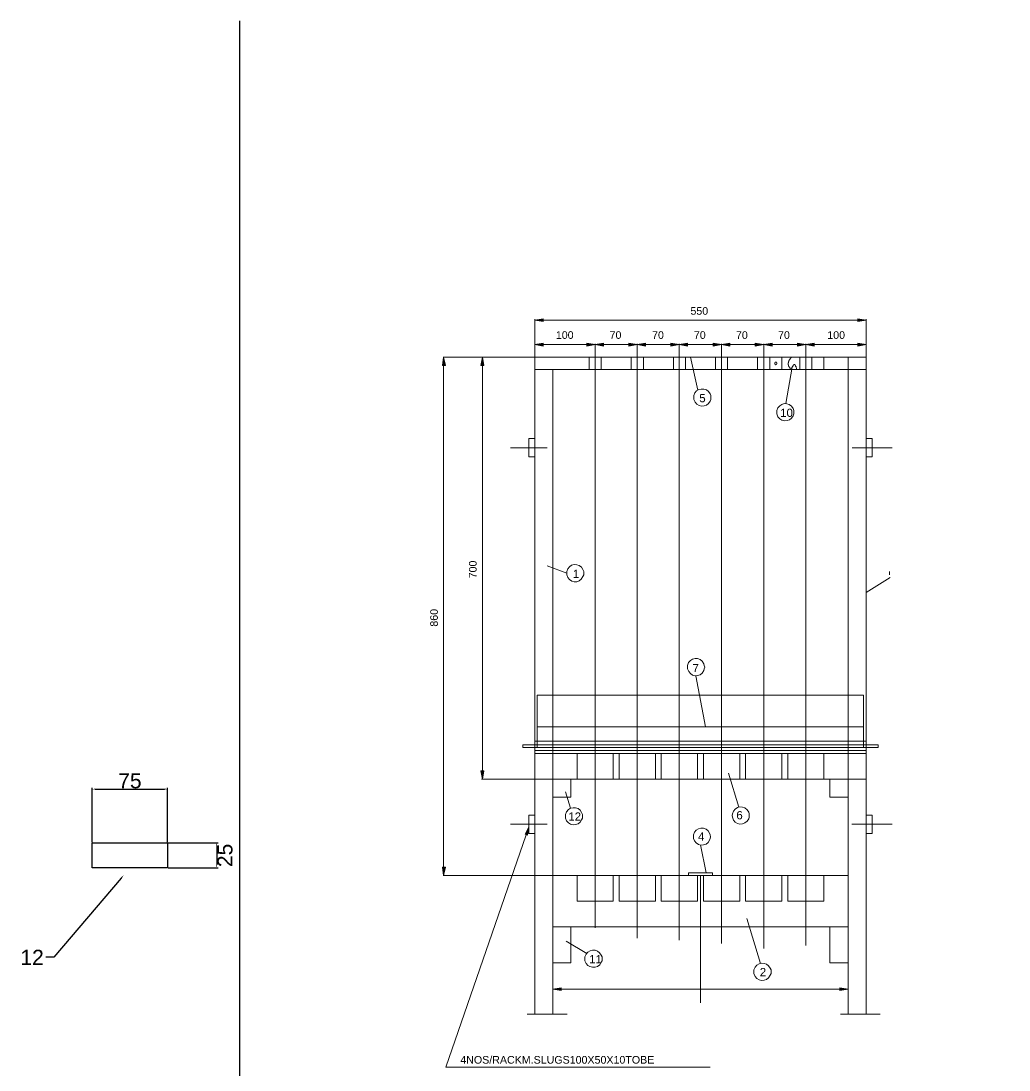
# Model space of a CAD drawing. Header units: millimetres. Extents: x -3009 to 55097, y -2803 to 5841.
# Drawn here: x 6428 to 7411, y 2276 to 3320 of the extents above; entities that cross this region are included whole.
import ezdxf
from ezdxf import colors
from ezdxf.entities.mleader import LeaderData, LeaderLine
from ezdxf.math import Vec2, Vec3

# ---------------------------------------------------------------- set-up
doc = ezdxf.new("R2010")
doc.units = ezdxf.units.MM
for name, color, linetype in [('DIM', 10, 'Continuous'), ('PDF2_Geometry', 7, 'Continuous'), ('PDF2_Solid Fills', 7, 'Continuous'), ('PDF2_Text', 7, 'Continuous')]:
    doc.layers.add(name, color=color, linetype=linetype)
doc.styles.add('PDF F1', font='arial.ttf')
doc.styles.get("Standard").update_dxf_attribs({"font": 'arial.ttf', "height": 15})
doc.dimstyles.new('DIM', dxfattribs={"dimtxt": 15, "dimasz": 3, "dimexe": 1.25, "dimexo": 0.625, "dimtad": 2, "dimtoh": 1, "dimdec": 0, "dimtxsty": 'Standard', "dimcen": 2.5, "dimclrd": 1, "dimclre": 4, "dimclrt": 1, "dimadec": 0, "dimazin": 0, "dimtfac": 1, "dimtdec": 0, "dimtmove": 0, "dimatfit": 3, "dimfxl": 1, "dimtfillclr": 4, "dimarcsym": 0})

# ---------------------------------------------------------------- blocks, each defined once
blk = doc.blocks.new('*D29')
at = {"layer": 'Defpoints', "color": 0, "transparency": 16777216}
for p in [(6573.6, 2555.8), (6498.6, 2502.3), (6573.6, 2502.3)]:
    blk.add_point(p, dxfattribs=at)
at = {"layer": 'DIM', "color": 4, "lineweight": -2, "transparency": 16777216}
for p, q in [((6498.6, 2503), (6498.6, 2557)), ((6573.6, 2503), (6573.6, 2557))]:
    blk.add_line(p, q, dxfattribs=at)
at = {"layer": 'DIM', "color": 1, "lineweight": -2, "transparency": 16777216}
blk.add_line((6501.6, 2555.8), (6570.6, 2555.8), dxfattribs=at)
at = {"layer": 'DIM', "color": 1, "transparency": 16777216}
for points in [[(6501.6, 2556.3), (6501.6, 2555.3), (6498.6, 2555.8)], [(6570.6, 2556.3), (6570.6, 2555.3), (6573.6, 2555.8)]]:
    blk.add_solid(points, dxfattribs=at)
at = {"layer": 'DIM', "color": 1, "transparency": 16777216, "insert": (6536.1, 2564), "char_height": 15, "attachment_point": 5}
blk.add_mtext('75', dxfattribs=at)
blk = doc.blocks.new('*D30')
at = {"layer": 'Defpoints', "color": 0, "transparency": 16777216}
for p in [(6573.6, 2502.3), (6573.6, 2477.3), (6622.5, 2477.3)]:
    blk.add_point(p, dxfattribs=at)
at = {"layer": 'DIM', "color": 4, "lineweight": -2, "transparency": 16777216}
for p, q in [((6574.3, 2502.3), (6623.8, 2502.3)), ((6574.3, 2477.3), (6623.8, 2477.3))]:
    blk.add_line(p, q, dxfattribs=at)
at = {"layer": 'DIM', "color": 1, "lineweight": -2, "transparency": 16777216}
blk.add_line((6622.5, 2499.3), (6622.5, 2480.3), dxfattribs=at)
at = {"layer": 'DIM', "color": 1, "transparency": 16777216}
for points in [[(6622, 2499.3), (6623, 2499.3), (6622.5, 2502.3)], [(6622, 2480.3), (6623, 2480.3), (6622.5, 2477.3)]]:
    blk.add_solid(points, dxfattribs=at)
at = {"layer": 'DIM', "color": 1, "transparency": 16777216, "insert": (6630.8, 2489.8), "char_height": 15, "attachment_point": 5, "rotation": 90}
blk.add_mtext('25', dxfattribs=at)

msp = doc.modelspace()

# ---------------------------------------------------------------- hatches: boundary and pattern name
at = {"layer": 'PDF2_Solid Fills', "transparency": 33554559}
for points in [[(6946.8, 3023.8), (6943.9, 3023.4), (6943.1, 3023), (6939.3, 3022.6), (6939.3, 3022.5), (6941, 3022.2), (6943.5, 3021.8), (6947.2, 3021.3), (6947.6, 3020.9), (6947.6, 3023.8)], [(7264.7, 3023.4), (7261.4, 3023.8), (7260.6, 3023.8), (7260.6, 3020.9), (7266.8, 3022.2), (7268.5, 3022.6), (7265.2, 3023)], [(6940.2, 2997.7), (6943.9, 2997.7), (6946, 2997.3), (6947.6, 2996.8), (6947.6, 2999.8), (6946.8, 2999.8), (6945.6, 2999.3), (6943.1, 2998.9), (6940.2, 2998.5)], [(6993.7, 2999.3), (6991.6, 2999.8), (6990.8, 2999.8), (6990.8, 2996.8), (6993.7, 2997.3), (6996.2, 2997.7), (6999.5, 2998.1), (6996.6, 2998.5), (6996.2, 2998.9)], [(7003.7, 2997.7), (7007.4, 2996.9), (7007.4, 2999.8), (7007, 2999.8), (7006.6, 2999.3), (7003.3, 2998.9), (7001.2, 2998.5), (6999.9, 2998.1)], [(7032.7, 2996.8), (7035.2, 2997.3), (7036.9, 2997.7), (7041, 2998.1), (7041, 2998.3), (7040.6, 2998.5), (7037.3, 2998.9), (7034.8, 2999.3), (7033.6, 2999.8), (7032.7, 2999.8)], [(7048.9, 2999.8), (7048.5, 2999.3), (7046, 2998.9), (7041.9, 2998.5), (7041, 2998.1), (7044.3, 2997.7), (7047.2, 2997.3), (7048.9, 2996.8), (7049.7, 2996.8), (7049.7, 2999.8)], [(7077.5, 2999.3), (7075.5, 2999.8), (7074.6, 2999.8), (7074.6, 2996.8), (7075.9, 2996.8), (7077.1, 2997.3), (7080.5, 2997.7), (7082.5, 2998.1), (7080.9, 2998.5), (7080, 2998.9)], [(7090, 2997.3), (7091.7, 2996.8), (7091.7, 2999.8), (7090.8, 2999.8), (7090.4, 2999.3), (7087.1, 2998.9), (7085, 2998.5), (7083.8, 2998.1), (7087.9, 2997.7)], [(7118.6, 2999.3), (7117.4, 2999.8), (7117, 2999.8), (7117, 2996.9), (7119.1, 2997.3), (7120.7, 2997.7), (7125.3, 2998.1), (7124.5, 2998.5), (7121.1, 2998.9)], [(7128.6, 2997.7), (7133.6, 2996.8), (7133.6, 2999.8), (7132.8, 2999.8), (7130.7, 2999.3), (7128.2, 2998.9), (7127.8, 2998.5), (7125.7, 2998.1)], [(7166.8, 2998.5), (7159.3, 2999.8), (7158.5, 2999.8), (7158.5, 2996.8), (7161.4, 2997.3), (7163.9, 2997.7), (7167.2, 2998.1)], [(7168, 2997.7), (7170.5, 2997.7), (7175.5, 2996.8), (7175.5, 2999.8), (7174.7, 2999.8), (7174.3, 2999.3), (7172.2, 2998.9), (7168, 2998.5)], [(7200.4, 2996.8), (7203.3, 2997.3), (7205.8, 2997.7), (7209.1, 2998), (7209.1, 2998.2), (7206.6, 2998.5), (7205.8, 2998.9), (7203.3, 2999.3), (7201.7, 2999.8), (7200.4, 2999.8)], [(7215.8, 2997.3), (7217.4, 2996.8), (7217.4, 2999.8), (7217, 2999.8), (7216.2, 2999.3), (7213.3, 2998.9), (7211.2, 2998.5), (7210, 2998.1), (7213.7, 2997.7)], [(7260.6, 2996.8), (7263.1, 2997.3), (7264.7, 2997.7), (7268.9, 2998.1), (7268.9, 2998.3), (7268.5, 2998.5), (7265.2, 2998.9), (7262.7, 2999.3), (7261.4, 2999.8), (7260.6, 2999.8)], [(6850.1, 2978.2), (6849.7, 2978.2), (6849.7, 2980.7), (6849.3, 2980.7), (6849.3, 2983.6), (6848.9, 2983.6), (6848.9, 2984.8), (6848.4, 2984.8), (6848, 2982.3), (6847.6, 2979.8), (6847.2, 2977.8), (6847.2, 2976.9), (6850.1, 2976.9)], [(6887.5, 2981.9), (6887.5, 2984), (6887, 2984), (6886.6, 2983.2), (6886.2, 2981.5), (6885.8, 2979), (6885.8, 2976.9), (6888.7, 2976.9), (6888.7, 2977.8), (6888.3, 2977.8), (6888.3, 2979.4), (6887.9, 2979.4), (6887.9, 2981.9)], [(6887.9, 2571.4), (6888.3, 2572.7), (6888.3, 2574.3), (6885.4, 2574.3), (6885.8, 2573.9), (6885.8, 2571.8), (6886.2, 2571.8), (6886.2, 2569.3), (6886.6, 2569.3), (6886.6, 2566.8), (6887, 2566.8), (6887, 2566), (6887.5, 2568.5)], [(6849.7, 2475.5), (6850, 2478), (6847.2, 2478), (6847.2, 2477.6), (6847.6, 2477.6), (6847.6, 2475.1), (6848, 2475.1), (6848, 2472.6), (6848.4, 2472.6), (6848.4, 2470.1), (6848.9, 2470.1), (6848.9, 2469.3), (6849.3, 2473)], [(6963, 2355.6), (6965.9, 2355.2), (6965.9, 2358.1), (6965.1, 2358.1), (6962.6, 2357.7), (6960.1, 2357.2), (6959.7, 2356.8), (6958, 2356.4)], [(7242.7, 2355.2), (7245.2, 2355.6), (7246.5, 2356), (7251, 2356.4), (7251, 2356.6), (7250.6, 2356.8), (7246.9, 2357.2), (7244.8, 2357.7), (7243.6, 2358.1), (7242.7, 2358.1)]]:
    msp.add_hatch(color=256, dxfattribs=at).paths.add_polyline_path(points)
h = msp.add_hatch(color=256, dxfattribs=at)
h.paths.add_polyline_path([(6933.1, 2517.5), (6933.3, 2517.9), (6933.1, 2517.9)])
h.paths.add_polyline_path([(6929.8, 2511.2), (6929.4, 2511), (6929.4, 2510.7), (6930.6, 2510.4), (6931.4, 2510), (6931.9, 2509.6), (6931.9, 2510.4), (6932.3, 2512.5), (6932.7, 2515), (6933.1, 2517), (6932.7, 2517), (6932.3, 2516.2)])

# ---------------------------------------------------------------- linework, layer by layer
for p, q in [((6645.2, 3320.4), (6645.2, 1164.9)), ((6498.6, 2502.3), (6573.6, 2502.3)), ((6498.6, 2477.3), (6498.6, 2502.3)), ((6573.6, 2502.3), (6573.6, 2477.3)), ((6573.6, 2477.3), (6498.6, 2477.3))]:
    msp.add_line(p, q)
at = {"layer": 'PDF2_Geometry', "lineweight": 13}
for points in [[(6947.6, 3023.8), (6947.6, 3021.3), (6939.3, 3022.6)], [(7260.6, 3023.8), (7260.6, 3021.3), (7268.9, 3022.6)], [(6947.6, 2999.8), (6947.6, 2996.8), (6939.3, 2998.5)], [(6990.8, 2999.8), (6990.8, 2996.8), (6999.1, 2998.5)], [(7007.4, 2999.8), (7007.4, 2996.8), (6999.1, 2998.5)], [(7032.7, 2999.8), (7032.7, 2996.8), (7041, 2998.5)], [(7049.3, 2999.8), (7049.3, 2996.8), (7041, 2998.5)], [(7074.6, 2999.8), (7074.6, 2996.8), (7082.9, 2998.5)], [(7091.2, 2999.8), (7091.2, 2996.8), (7082.9, 2998.5)], [(7116.6, 2999.8), (7116.6, 2996.8), (7124.9, 2998.5)], [(7133.2, 2999.8), (7133.2, 2996.8), (7124.9, 2998.5)], [(7158.5, 2999.8), (7158.5, 2996.8), (7167.2, 2998.5)], [(7175.5, 2999.8), (7175.5, 2996.8), (7167.2, 2998.5)], [(7200.8, 2999.8), (7200.8, 2996.8), (7209.1, 2998.5)], [(7217.4, 2999.8), (7217.4, 2996.8), (7209.1, 2998.5)], [(7260.6, 2999.8), (7260.6, 2996.8), (7268.9, 2998.5)], [(6847.2, 2977.3), (6850.1, 2977.3), (6848.4, 2985.6)], [(6885.4, 2977.3), (6888.3, 2977.3), (6887, 2985.6)], [(7180.1, 2979.4), (7180.1, 2980.2), (7179.7, 2980.7), (7178.8, 2980.7), (7178.4, 2980.7), (7178, 2980.2), (7178, 2979.4), (7178, 2979), (7178.4, 2978.6), (7178.8, 2978.2), (7179.7, 2978.6), (7180.1, 2979)], [(7268.9, 2597.1), (6939.3, 2597.1), (6927.3, 2597.1), (6927.3, 2600), (6939.3, 2600), (7268.9, 2600), (7280.9, 2600), (7280.9, 2597.1)], [(6885.4, 2573.9), (6888.3, 2573.9), (6887, 2565.6)], [(6929.4, 2510.8), (6933.1, 2518.3), (6931.9, 2510)], [(6847.2, 2478), (6850.1, 2478), (6848.4, 2469.7)], [(6965.5, 2358.1), (6965.5, 2355.2), (6957.2, 2356.8)], [(7242.7, 2358.1), (7242.7, 2355.2), (7251, 2356.8)]]:
    msp.add_lwpolyline(points, close=True, dxfattribs=at)
for points in [[(6939.3, 2986.1), (6939.3, 3023.4)], [(6947.6, 3022.6), (7260.6, 3022.6)], [(7268.9, 2986.1), (7268.9, 3023.4)], [(6939.3, 2984.4), (6939.3, 2998.9)], [(6947.6, 2998.5), (6990.8, 2998.5)], [(6999.1, 2984.4), (6999.1, 2998.9), (6999.1, 2984.8)], [(7007.4, 2998.5), (7032.7, 2998.5)], [(7041, 2985.2), (7041, 2998.9), (7041, 2984.8)], [(7049.3, 2998.5), (7074.6, 2998.5)], [(7082.9, 2985.2), (7082.9, 2998.9), (7082.9, 2985.6), (7082.9, 2973.6), (7082.9, 2565.6), (7082.9, 2405.4)], [(7091.2, 2998.5), (7116.6, 2998.5)], [(7124.9, 2986.1), (7124.9, 2998.9), (7124.9, 2985.6), (7124.9, 2973.6), (7124.9, 2565.6), (7124.9, 2402.1)], [(7133.2, 2998.5), (7158.5, 2998.5)], [(7167.2, 2987.7), (7167.2, 2998.9), (7167.2, 2986.1)], [(7175.5, 2998.5), (7200.8, 2998.5)], [(7209.1, 2976.9), (7209.1, 2998.9), (7209.1, 2987.3)], [(7217.4, 2998.5), (7260.6, 2998.5)], [(7268.9, 2976.9), (7268.9, 2998.9)], [(6848, 2985.6), (6938.9, 2985.6), (6886.2, 2985.6)], [(6848.4, 2977.3), (6848.4, 2478)], [(6887, 2573.9), (6887, 2977.3)], [(6931.4, 2331.9), (6939.3, 2331.9), (6939.3, 2469.7), (6939.3, 2973.6), (6939.3, 2565.6), (7268.9, 2565.6), (7268.9, 2985.6), (7268.9, 2469.7), (7268.9, 2331.9)], [(7268.9, 2973.6), (6939.3, 2973.6), (6939.3, 2985.6)], [(7268.9, 2985.6), (6939.3, 2985.6), (7268.9, 2985.6)], [(7283, 2331.9), (7251, 2331.9), (7251, 2469.7), (6957.2, 2469.7), (7251, 2469.7), (7251, 2565.6), (7251, 2973.6), (7251, 2985.6)], [(6993.3, 2985.6), (6993.3, 2973.6)], [(6999.1, 2985.6), (6999.1, 2973.6), (6999.1, 2565.6), (6999.1, 2417.8)], [(7005.3, 2985.6), (7005.3, 2973.6)], [(7035.2, 2985.6), (7035.2, 2973.6)], [(7041, 2985.6), (7041, 2973.6), (7041, 2565.6), (7041, 2407.5)], [(7047.2, 2985.6), (7047.2, 2973.6)], [(7077.1, 2985.6), (7077.1, 2973.6)], [(7089.2, 2985.6), (7089.2, 2973.6)], [(7094.2, 2985.6), (7101.6, 2952.9)], [(7119.1, 2985.6), (7119.1, 2973.6)], [(7131.1, 2985.6), (7131.1, 2973.6)], [(7161, 2985.6), (7161, 2973.6)], [(7167.2, 2985.6), (7167.2, 2973.6), (7167.2, 2565.6), (7167.2, 2397.1)], [(7173, 2985.6), (7173, 2973.6)], [(7185.1, 2985.6), (7185.1, 2973.6)], [(7194.2, 2985.6), (7194.2, 2985.2), (7193.8, 2984.8), (7193.8, 2984.4), (7193.4, 2984.4), (7193.4, 2984), (7192.9, 2983.6), (7192.9, 2983.2), (7192.5, 2983.2), (7192.5, 2982.7), (7192.5, 2982.3), (7192.1, 2982.3), (7192.1, 2981.9), (7192.1, 2981.5), (7191.7, 2981.5), (7191.7, 2981.1), (7191.7, 2980.7), (7191.7, 2980.2), (7191.3, 2980.2), (7191.3, 2979.4), (7191.3, 2979), (7191.3, 2978.6), (7191.3, 2978.2), (7191.7, 2978.2), (7191.7, 2977.8), (7191.7, 2977.3), (7191.7, 2976.9), (7192.1, 2976.9), (7192.1, 2976.5), (7192.1, 2976.1), (7192.5, 2976.1), (7192.5, 2975.7), (7192.9, 2975.7), (7192.9, 2975.3), (7192.9, 2974.8), (7193.4, 2974.8)], [(7195.4, 2975.7), (7195.4, 2976.1), (7195.8, 2976.1), (7195.8, 2976.5), (7195.8, 2976.9), (7196.3, 2976.9), (7196.3, 2977.3), (7196.3, 2977.8), (7196.7, 2977.8), (7196.7, 2978.2), (7197.1, 2978.2), (7197.1, 2978.6), (7197.5, 2978.6), (7197.9, 2978.6), (7197.9, 2978.2), (7198.3, 2978.2), (7198.3, 2977.8), (7198.3, 2977.3), (7198.7, 2977.3), (7198.7, 2976.9), (7198.7, 2976.5), (7199.2, 2976.5), (7199.2, 2976.1), (7199.2, 2975.7), (7199.2, 2975.3), (7199.6, 2974.8), (7199.6, 2974.4), (7199.6, 2974), (7199.6, 2973.6), (7200, 2973.6)], [(7202.9, 2985.6), (7202.9, 2973.6)], [(7209.1, 2985.6), (7209.1, 2973.6), (7209.1, 2565.6), (7209.1, 2400)], [(7214.9, 2985.6), (7214.9, 2973.6)], [(7227, 2985.6), (7227, 2973.6)], [(6957.2, 2973.6), (6957.2, 2565.6), (6957.2, 2331.9)], [(7195.4, 2975.7), (7189.2, 2939.6)], [(7193.4, 2974.8), (7193.4, 2974.4), (7193.4, 2974), (7193.8, 2974), (7193.8, 2973.6), (7194.2, 2973.6), (7194.6, 2973.6), (7194.6, 2974), (7194.6, 2974.4), (7195, 2974.4), (7195, 2974.8)], [(7195, 2974.8), (7195, 2974.8)], [(7097.5, 2947.5), (7097.5, 2945.8), (7097.5, 2943.7)], [(7113.7, 2942.1), (7114.5, 2943.7), (7114.5, 2945.8), (7114.5, 2947.5), (7113.7, 2949.1)], [(7196.3, 2927.5), (7197.1, 2929.2), (7197.1, 2930.9), (7197.1, 2932.5), (7196.3, 2934.6)], [(7180.1, 2932.5), (7180.1, 2930.9), (7180.1, 2929.2)], [(6939.3, 2886.4), (6933.1, 2886.4), (6933.1, 2904.7), (6939.3, 2904.7)], [(7268.9, 2886.4), (7275.1, 2886.4), (7275.1, 2904.7), (7268.9, 2904.7)], [(6914.8, 2895.6), (6933.1, 2895.6), (6951.4, 2895.6)], [(7295, 2895.6), (7275.1, 2895.6), (7255.2, 2895.6)], [(6970.9, 2770.6), (6951.4, 2778.1)], [(6970.9, 2772.3), (6970.9, 2770.6), (6970.9, 2769)], [(6987.1, 2767.3), (6987.9, 2769), (6987.9, 2770.6), (6987.9, 2772.3), (6987.1, 2774.4)], [(7292.1, 2772.3), (7292.1, 2770.6), (7292.1, 2769)], [(7268.9, 2751.5), (7293, 2766.5)], [(7091.2, 2678.9), (7091.2, 2677.2), (7091.2, 2675.6)], [(7107.4, 2673.9), (7107.8, 2675.6), (7108.3, 2677.2), (7107.8, 2678.9), (7107.4, 2680.6)], [(7109.1, 2617.9), (7099.5, 2668.5)], [(6941.4, 2597.1), (6941.4, 2649.4), (7266.4, 2649.4), (7266.4, 2640.7), (7266.4, 2597.1)], [(6941.4, 2617.9), (7266.4, 2617.9)], [(6939.3, 2603.4), (7268.9, 2603.4)], [(6939.3, 2594.2), (7268.9, 2594.2)], [(6939.3, 2591.3), (7268.9, 2591.3)], [(6981.3, 2591.3), (6981.3, 2565.6)], [(7017, 2591.3), (7017, 2565.6)], [(7023.2, 2565.6), (7023.2, 2591.3)], [(7059.3, 2565.6), (7059.3, 2591.3)], [(7065.1, 2565.6), (7065.1, 2591.3)], [(7101.2, 2565.6), (7101.2, 2591.3)], [(7107, 2565.6), (7107, 2591.3)], [(7143.1, 2565.6), (7143.1, 2591.3)], [(7148.9, 2565.6), (7148.9, 2591.3)], [(7185.1, 2565.6), (7185.1, 2591.3)], [(7190.9, 2565.6), (7190.9, 2591.3)], [(7227, 2565.6), (7227, 2591.3)], [(7131.9, 2571.8), (7142.3, 2537.8)], [(6938.9, 2565.6), (6886.2, 2565.6)], [(6975, 2565.6), (6975, 2547.8), (6957.2, 2547.8)], [(7251, 2547.8), (7232.8, 2547.8), (7232.8, 2565.6)], [(6969.6, 2553.1), (6974.6, 2537)], [(6939.3, 2511.6), (6933.1, 2511.6), (6933.1, 2529.9), (6939.3, 2529.9)], [(6969.6, 2530.7), (6969.6, 2528.7), (6969.6, 2527)], [(6985.8, 2525.3), (6986.7, 2527), (6986.7, 2528.7), (6986.7, 2530.7), (6985.8, 2532.4)], [(7136.1, 2531.1), (7135.7, 2529.5), (7136.1, 2527.8)], [(7152.3, 2526.2), (7152.7, 2527.8), (7152.7, 2529.5), (7152.7, 2531.1), (7152.3, 2532.8)], [(7268.9, 2511.6), (7275.1, 2511.6), (7275.1, 2529.9), (7268.9, 2529.9)], [(6951.4, 2520.8), (6933.1, 2520.8), (6914.8, 2520.8)], [(7254.8, 2520.8), (7275.1, 2520.8), (7295, 2520.8)], [(6930.6, 2510.4), (6850.5, 2279.2), (7068, 2279.2), (7113.7, 2279.2)], [(7109.9, 2472.6), (7104.1, 2500.4)], [(6956.8, 2469.7), (6848, 2469.7)], [(7017, 2469.7), (7017, 2444.4), (6981.3, 2444.4), (6981.3, 2469.7)], [(7023.2, 2469.7), (7023.2, 2444.4), (7059.3, 2444.4), (7059.3, 2469.7)], [(7065.1, 2469.7), (7065.1, 2444.4), (7101.2, 2444.4), (7101.2, 2469.7)], [(7092.1, 2469.7), (7092.1, 2472.6), (7116.2, 2472.6), (7116.2, 2469.7)], [(7104.1, 2469.7), (7104.1, 2377.6), (7104.1, 2343.1)], [(7107, 2469.7), (7107, 2444.4), (7143.1, 2444.4), (7143.1, 2469.7)], [(7148.9, 2469.7), (7148.9, 2444.4), (7185.1, 2444.4), (7185.1, 2469.7)], [(7190.9, 2469.7), (7190.9, 2444.4), (7227, 2444.4), (7227, 2469.7)], [(7150.2, 2427), (7163.9, 2382.1)], [(6975, 2418.7), (6975, 2383), (6957.2, 2383), (6957.2, 2418.7), (7251, 2418.7)], [(7232.8, 2418.7), (7232.8, 2383), (7251, 2383)], [(6970.5, 2404.6), (6990.8, 2392.1)], [(6989.1, 2388.8), (6989.1, 2387.1), (6989.1, 2385)], [(7005.3, 2383.4), (7006.2, 2385), (7006.2, 2387.1), (7006.2, 2388.8), (7005.3, 2390.4)], [(7157.2, 2375.9), (7157.2, 2373.8), (7157.2, 2372.2)], [(7173.4, 2370.5), (7174.3, 2372.2), (7174.3, 2373.8), (7174.3, 2375.9), (7173.4, 2377.6)], [(6957.2, 2353.1), (6957.2, 2353.5)], [(6965.5, 2356.8), (7242.7, 2356.8)], [(7251, 2353.1), (7251, 2353.5)], [(6939.3, 2331.9), (6971.3, 2331.9)], [(7251, 2331.9), (7243.6, 2331.9)]]:
    msp.add_lwpolyline(points, dxfattribs=at)
msp.add_lwpolyline([(7113.2, 2505), (7113.7, 2506.7), (7114.1, 2508.3), (7113.7, 2510.4), (7113.2, 2512.1, 0.711946), (7097.1, 2510.4), (7097.1, 2508.3), (7097.1, 2506.7, 0.711946)], format="xyb", close=True, dxfattribs=at)
for points in [[(7195, 2974.8), (7195, 2975.3), (7195, 2975.3), (7195.4, 2975.7)], [(7113.7, 2949.1), (7110.3, 2956.6), (7099.1, 2955.3), (7097.5, 2947.5)], [(7097.5, 2943.7), (7099.5, 2935.8), (7110.3, 2934.6), (7113.7, 2942.1)], [(7196.3, 2934.6), (7192.5, 2942.1), (7182.1, 2940.8), (7180.1, 2932.5)], [(7180.1, 2929.2), (7182.1, 2920.9), (7192.9, 2920.1), (7196.3, 2927.5)], [(6987.1, 2774.4), (6983.7, 2781.8), (6972.5, 2780.6), (6970.9, 2772.3)], [(6970.9, 2769), (6973, 2761.1), (6983.3, 2759.4), (6987.1, 2767.3)], [(7107.4, 2680.6), (7104.1, 2688.5), (7092.9, 2687.2), (7091.2, 2678.9)], [(7091.2, 2675.6), (7093.3, 2667.3), (7103.7, 2666), (7107.4, 2673.9)], [(6985.8, 2532.4), (6982.5, 2539.9), (6971.7, 2538.6), (6969.6, 2530.7)], [(7152.3, 2532.8), (7148.5, 2540.7), (7137.7, 2539.4), (7136.1, 2531.1)], [(6969.6, 2527), (6971.7, 2519.1), (6982.5, 2517.9), (6985.8, 2525.3)], [(7136.1, 2527.8), (7137.7, 2519.5), (7148.5, 2518.7), (7152.3, 2526.2)], [(7005.3, 2390.4), (7001.6, 2397.9), (6991.2, 2397.1), (6989.1, 2388.8)], [(6989.1, 2385), (6990.8, 2377.2), (7002, 2375.9), (7005.3, 2383.4)], [(7173.4, 2377.6), (7170.1, 2385), (7159.3, 2383.8), (7157.2, 2375.9)], [(7157.2, 2372.2), (7159.3, 2363.9), (7170.1, 2363), (7173.4, 2370.5)]]:
    msp.add_open_spline(points, degree=3, dxfattribs=at)

# ---------------------------------------------------------------- texts
at = {"layer": 'PDF2_Text', "attachment_point": 4, "style": 'PDF F1'}
for s, insert, char_height in [('550', (7094.1, 3031.7), 7.58), ('100', (6960.1, 3007.7), 7.58), ('70', (7013.6, 3007.7), 7.58), ('70', (7055.9, 3007.7), 7.58), ('70', (7097.5, 3007.7), 7.58), ('70', (7139.4, 3007.7), 7.58), ('70', (7181.3, 3007.7), 7.58), ('100', (7230.3, 3007.7), 7.58), ('5', (7102.9, 2944.9), 8.18), ('10', (7183.4, 2930.3), 8.18), ('1', (6977.1, 2770.1), 8.18), ('7', (7096.2, 2676.3), 8.18), ('12', (6972.5, 2528.5), 8.18), ('6', (7139.8, 2529.8), 8.18), ('4', (7101.6, 2508.6), 8.18), ('11', (6993.3, 2386.6), 8.18), ('2', (7163.1, 2373.7), 8.18), ('4NOS/RACKM.SLUGS100X50X10TOBE', (6865, 2286.3), 7.584)]:
    msp.add_mtext(s, dxfattribs=dict(at, insert=insert, char_height=char_height))
at = {"layer": 'PDF2_Text', "char_height": 7.58, "attachment_point": 4, "rotation": 90, "style": 'PDF F1'}
for s, insert in [('700', (6877.5, 2765.6)), ('860', (6838.9, 2717.5))]:
    msp.add_mtext(s, dxfattribs=dict(at, insert=insert))

# ---------------------------------------------------------------- dimensions: what is measured, and where the dimension line sits
at = {"layer": 'DIM'}
dim = msp.add_linear_dim(base=(6573.6, 2555.8), p1=(6498.6, 2502.3), p2=(6573.6, 2502.3), dimstyle='DIM', dxfattribs=at)
dim.commit()
dim.dimension.update_dxf_attribs({"geometry": '*D29', "text_midpoint": (6536.1, 2564)})
dim = msp.add_linear_dim(base=(6622.5, 2477.3), p1=(6573.6, 2502.3), p2=(6573.6, 2477.3), angle=90, dimstyle='DIM', dxfattribs=at)
dim.commit()
dim.dimension.update_dxf_attribs({"geometry": '*D30', "text_midpoint": (6630.8, 2489.8)})

# ---------------------------------------------------------------- leaders
ml = msp.add_multileader_mtext('Standard')
ml.set_content('12', color=256)
ml.set_leader_properties()
ml.build(insert=Vec2(0, 0))
ctx = ml.context
ctx.base_point, ctx.char_height, ctx.plane_origin = Vec3(6428.5, 2388.4), 15, Vec3(6530, 2470.2)
ctx.text_align_type = 2
notes = []
notes.append((ctx, [(0, (1, 1, 0), (6460.4, 2388.4), (-1, 0), 8, [(0, [(6530, 2470.2)], 0, [])])]))
ctx.mtext.insert, ctx.mtext.alignment, ctx.mtext.flow_direction = Vec3(6450.4, 2395.9), 3, 5
for ctx, leaders in notes:
    for number, flags, end, landing, length, lines in leaders:
        leader = LeaderData()
        leader.index, (leader.has_last_leader_line, leader.has_dogleg_vector, leader.attachment_direction) = number, flags
        leader.last_leader_point, leader.dogleg_vector, leader.dogleg_length = Vec3(end), Vec3(landing), length
        for number, points, colour, breaks in lines:
            line = LeaderLine()
            line.index, line.vertices, line.color, line.breaks = number, Vec3.list(points), colors.encode_raw_color(colour), breaks
            leader.lines.append(line)
        ctx.leaders.append(leader)

doc.saveas('drawing.dxf')
